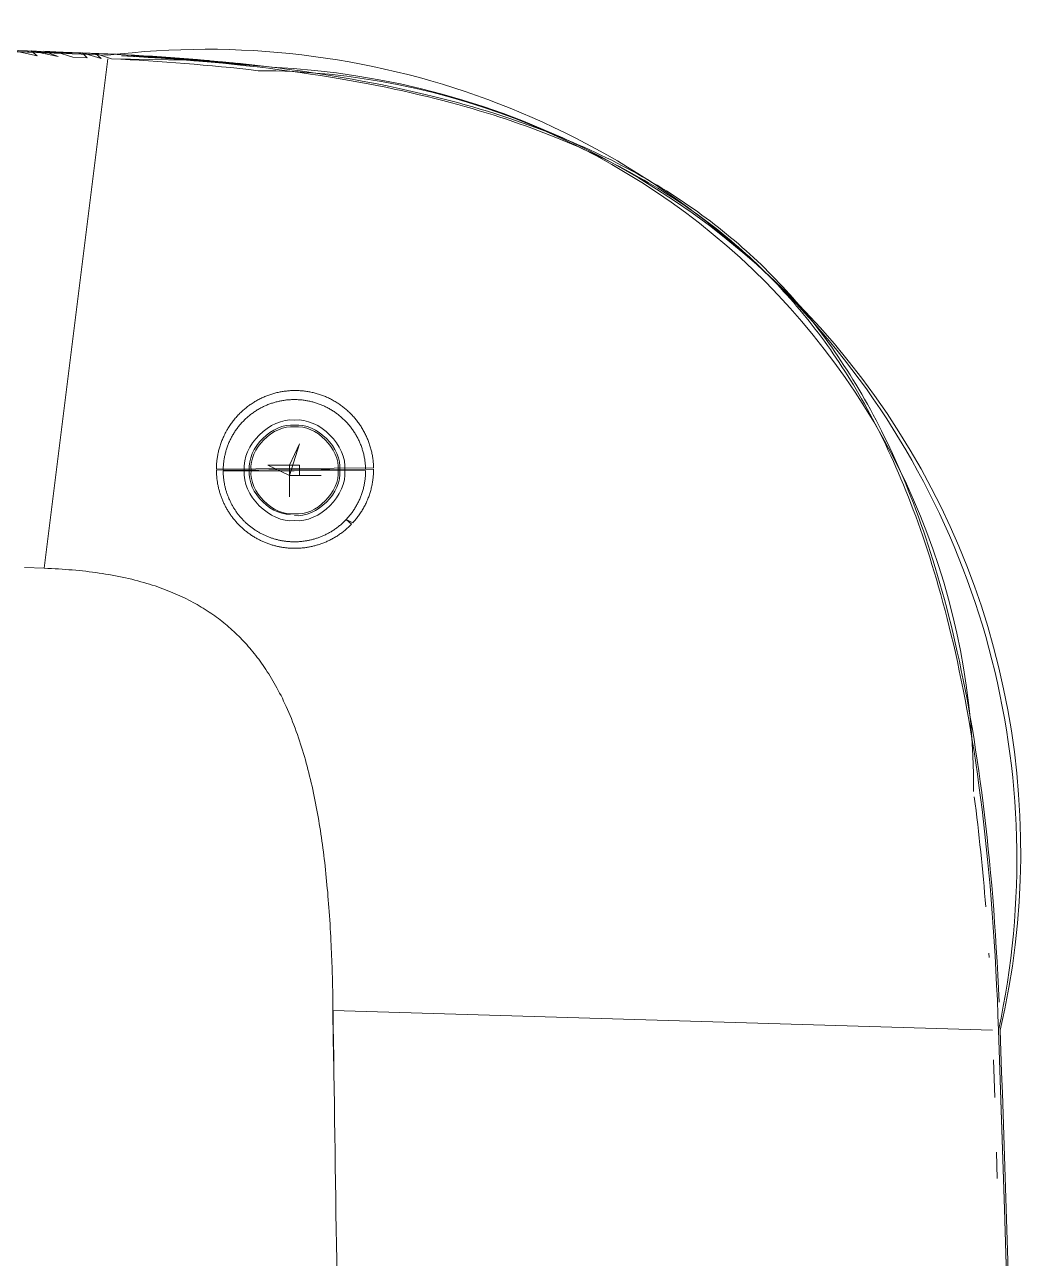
# Model space of a CAD drawing. Header units: millimetres. Extents: x 521 to 148073, y -17811 to 32040.
# Drawn here: x 66131.6 to 66204.6, y 20479.2 to 20568.6 of the extents above; entities that cross this region are included whole.
import ezdxf

# ---------------------------------------------------------------- set-up
doc = ezdxf.new("R2010")
doc.units = ezdxf.units.MM
doc.layers.add('Datové rozvody', color=6, linetype='Continuous')
doc.layers.add('PDF_Geometrie', color=7, linetype='Continuous', true_color=0xbdbdbd)

# ---------------------------------------------------------------- blocks, each defined once
blk = doc.blocks.new('projektor')
at = {"layer": 'PDF_Geometrie', "lineweight": 13}
for points in [[(86056.07, 15267.404), (86062.353, 15267.612), (86068.652, 15267.815), (86074.951, 15268.009)], [(86074.959, 15268.008), (86068.663, 15267.814), (86062.367, 15267.611), (86056.07, 15267.402)], [(85987.113, 15198.242), (85987.31, 15205.296), (85987.341, 15205.93), (85987.375, 15206.565), (85987.411, 15207.2), (85987.45, 15207.834), (85987.491, 15208.466), (85987.534, 15209.099), (85987.58, 15209.732), (85987.63, 15210.364), (85987.68, 15210.995), (85987.735, 15211.626), (85987.427, 15205.637), (85987.476, 15206.588), (85987.53, 15207.523), (85987.589, 15208.442), (85987.652, 15209.343), (85987.72, 15210.228), (85987.791, 15211.098), (85987.866, 15211.951), (85987.945, 15212.79), (85988.028, 15213.613), (85988.114, 15214.419), (85988.203, 15215.212), (85988.296, 15215.99), (85988.393, 15216.753), (85988.493, 15217.503), (85988.594, 15218.237), (85988.7, 15218.958), (85988.809, 15219.666), (85988.92, 15220.36), (85989.032, 15221.041), (85989.149, 15221.708), (85989.267, 15222.363), (85989.389, 15223.005), (85989.511, 15223.635), (85989.636, 15224.252), (85989.763, 15224.857), (85989.893, 15225.452), (85990.024, 15226.035), (85990.157, 15226.607), (85990.292, 15227.17), (85990.429, 15227.721), (85990.568, 15228.263), (85990.707, 15228.796), (85990.85, 15229.32), (85990.993, 15229.835), (85991.139, 15230.34), (85991.286, 15230.839), (85991.434, 15231.328), (85991.585, 15231.809), (85991.736, 15232.282), (85991.889, 15232.748), (85992.043, 15233.207), (85992.199, 15233.659), (85992.357, 15234.102), (85992.516, 15234.54), (85992.676, 15234.971), (85992.838, 15235.395), (85993.001, 15235.813), (85993.165, 15236.226), (85993.331, 15236.632), (85993.499, 15237.033), (85993.667, 15237.429), (85993.837, 15237.818), (85994.008, 15238.202), (85994.182, 15238.581), (85994.356, 15238.955), (85994.531, 15239.324), (85994.708, 15239.688), (85994.886, 15240.047), (85995.065, 15240.402), (85995.246, 15240.752), (85995.428, 15241.098), (85995.611, 15241.44), (85995.796, 15241.776), (85995.983, 15242.11), (85996.17, 15242.44), (85996.359, 15242.764), (85996.549, 15243.086), (85996.742, 15243.404), (85996.935, 15243.718), (85997.13, 15244.029), (85997.326, 15244.337), (85997.524, 15244.641), (85997.723, 15244.942), (85997.924, 15245.239), (85998.127, 15245.534), (85998.331, 15245.825), (85998.536, 15246.113), (85998.744, 15246.399), (85998.952, 15246.68), (85999.162, 15246.96), (85999.374, 15247.237), (85999.588, 15247.511), (85999.803, 15247.782), (86000.02, 15248.051), (86000.238, 15248.317), (86000.459, 15248.581), (86000.681, 15248.842), (86000.906, 15249.1), (86001.132, 15249.357), (86001.36, 15249.611), (86001.59, 15249.863), (86001.823, 15250.114), (86002.057, 15250.362), (86002.293, 15250.607), (86002.532, 15250.851), (86002.772, 15251.092), (86003.016, 15251.332), (86003.26, 15251.57), (86003.508, 15251.806), (86003.757, 15252.04), (86004.009, 15252.272), (86004.264, 15252.503), (86004.521, 15252.732), (86004.78, 15252.959), (86005.043, 15253.185), (86005.307, 15253.409), (86005.575, 15253.63), (86005.845, 15253.851), (86006.118, 15254.07), (86006.394, 15254.286), (86006.673, 15254.503), (86006.955, 15254.717), (86007.24, 15254.93), (86007.528, 15255.141), (86007.819, 15255.352), (86008.114, 15255.56), (86008.412, 15255.767), (86008.713, 15255.973), (86009.018, 15256.178), (86009.327, 15256.38), (86009.638, 15256.582), (86009.954, 15256.783), (86010.274, 15256.982), (86010.598, 15257.18), (86010.926, 15257.377), (86011.258, 15257.572), (86011.594, 15257.766), (86011.934, 15257.959), (86012.279, 15258.151), (86012.629, 15258.341), (86012.983, 15258.53), (86013.342, 15258.719), (86013.705, 15258.906), (86014.074, 15259.092), (86014.448, 15259.276), (86014.827, 15259.46), (86015.213, 15259.642), (86015.602, 15259.823), (86015.999, 15260.003), (86016.401, 15260.181), (86016.809, 15260.359), (86017.223, 15260.535), (86017.644, 15260.711), (86018.07, 15260.885), (86018.504, 15261.057), (86018.945, 15261.229), (86019.393, 15261.4), (86019.847, 15261.57), (86020.311, 15261.738), (86020.781, 15261.905), (86021.26, 15262.07), (86021.746, 15262.234), (86022.24, 15262.397), (86022.742, 15262.558), (86023.251, 15262.717), (86023.77, 15262.875), (86024.296, 15263.032), (86024.832, 15263.186), (86025.375, 15263.339), (86025.928, 15263.491), (86026.491, 15263.64), (86027.063, 15263.788), (86027.646, 15263.934), (86028.241, 15264.079), (86028.846, 15264.221), (86029.464, 15264.362), (86030.094, 15264.503), (86030.738, 15264.64), (86031.395, 15264.776), (86032.067, 15264.911), (86032.754, 15265.043), (86033.456, 15265.174), (86034.175, 15265.303), (86034.911, 15265.429), (86035.664, 15265.555), (86036.432, 15265.677), (86037.217, 15265.796), (86038.017, 15265.912), (86038.833, 15266.026), (86039.664, 15266.135), (86040.51, 15266.242), (86041.372, 15266.345), (86042.248, 15266.445), (86043.141, 15266.541), (86044.048, 15266.633), (86044.97, 15266.721), (86045.907, 15266.805), (86046.859, 15266.885), (86047.826, 15266.96), (86048.808, 15267.032), (86049.804, 15267.099), (86050.815, 15267.161), (86051.841, 15267.219), (86052.88, 15267.272), (86053.934, 15267.32), (86055.004, 15267.364), (86056.07, 15267.404)], [(85988.116, 15215.369), (85987.944, 15213.807), (85988.272, 15216.651), (85988.377, 15217.45), (85988.485, 15218.232), (85988.595, 15218.998), (85988.709, 15219.746), (85988.826, 15220.478), (85988.946, 15221.195), (85989.068, 15221.897), (85989.192, 15222.585), (85989.319, 15223.257), (85989.449, 15223.916), (85989.581, 15224.563), (85989.716, 15225.196), (85989.852, 15225.817), (85989.991, 15226.426), (85990.131, 15227.023), (85990.274, 15227.608), (85990.419, 15228.184), (85990.565, 15228.747), (85990.714, 15229.301), (85990.864, 15229.845), (85991.017, 15230.379), (85991.171, 15230.904), (85991.326, 15231.42), (85991.484, 15231.926), (85991.643, 15232.424), (85991.804, 15232.914), (85991.967, 15233.395), (85992.13, 15233.869), (85992.297, 15234.335), (85992.464, 15234.794), (85992.633, 15235.244), (85992.803, 15235.689), (85992.975, 15236.126), (85993.149, 15236.558), (85993.324, 15236.982), (85993.501, 15237.4), (85993.679, 15237.813), (85993.859, 15238.219), (85994.039, 15238.62), (85994.222, 15239.014), (85994.406, 15239.403), (85994.592, 15239.788), (85994.779, 15240.166), (85994.969, 15240.539), (85995.158, 15240.908), (85995.349, 15241.271), (85995.543, 15241.63), (85995.738, 15241.984), (85995.934, 15242.334), (85996.131, 15242.679), (85996.331, 15243.02), (85996.532, 15243.357), (85996.734, 15243.69), (85996.938, 15244.019), (85997.144, 15244.344), (85997.351, 15244.665), (85997.561, 15244.984), (85997.772, 15245.297), (85997.984, 15245.608), (85998.198, 15245.915), (85998.414, 15246.219), (85998.632, 15246.52), (85998.851, 15246.817), (85999.073, 15247.111), (85999.295, 15247.402), (85999.52, 15247.69), (85999.747, 15247.975), (85999.976, 15248.257), (86000.207, 15248.537), (86000.439, 15248.814), (86000.674, 15249.087), (86000.911, 15249.359), (86001.149, 15249.627), (86001.39, 15249.894), (86001.634, 15250.158), (86001.879, 15250.42), (86002.127, 15250.679), (86002.377, 15250.937), (86002.63, 15251.191), (86002.885, 15251.443), (86003.142, 15251.694), (86003.403, 15251.943), (86003.665, 15252.189), (86003.93, 15252.433), (86004.198, 15252.675), (86004.468, 15252.915), (86004.741, 15253.154), (86005.018, 15253.39), (86005.296, 15253.625), (86005.579, 15253.858), (86005.864, 15254.089), (86006.152, 15254.318), (86006.444, 15254.546), (86006.739, 15254.772), (86007.036, 15254.996), (86007.338, 15255.219), (86007.643, 15255.44), (86007.952, 15255.66), (86008.264, 15255.877), (86008.58, 15256.094), (86008.9, 15256.309), (86009.224, 15256.522), (86009.551, 15256.734), (86009.883, 15256.945), (86010.219, 15257.153), (86010.56, 15257.361), (86010.905, 15257.567), (86011.255, 15257.772), (86011.609, 15257.975), (86011.968, 15258.177), (86012.333, 15258.378), (86012.701, 15258.577), (86013.076, 15258.776), (86013.455, 15258.972), (86013.84, 15259.167), (86014.231, 15259.362), (86014.627, 15259.554), (86015.03, 15259.745), (86015.439, 15259.935), (86015.853, 15260.124), (86016.274, 15260.312), (86016.702, 15260.498), (86017.136, 15260.683), (86017.577, 15260.866), (86018.026, 15261.048), (86018.481, 15261.228), (86018.944, 15261.407), (86019.414, 15261.585), (86019.893, 15261.761), (86020.377, 15261.936), (86020.872, 15262.109), (86021.375, 15262.281), (86021.886, 15262.451), (86022.406, 15262.62), (86022.936, 15262.787), (86023.474, 15262.952), (86024.024, 15263.116), (86024.582, 15263.278), (86025.151, 15263.439), (86025.731, 15263.597), (86026.319, 15263.754), (86026.918, 15263.908), (86027.527, 15264.06), (86028.144, 15264.21), (86028.772, 15264.357), (86029.41, 15264.502), (86030.058, 15264.644), (86030.714, 15264.783), (86031.38, 15264.92), (86032.055, 15265.054), (86032.74, 15265.184), (86033.434, 15265.312), (86034.138, 15265.438), (86034.85, 15265.559), (86035.573, 15265.678), (86036.304, 15265.793), (86037.044, 15265.906), (86037.794, 15266.014), (86038.553, 15266.119), (86039.321, 15266.222), (86040.098, 15266.321), (86040.886, 15266.416), (86041.683, 15266.509), (86042.492, 15266.598), (86043.31, 15266.684), (86044.139, 15266.766), (86044.981, 15266.845), (86045.835, 15266.921), (86046.699, 15266.993), (86047.577, 15267.062), (86048.467, 15267.127), (86049.371, 15267.189), (86050.288, 15267.248), (86051.218, 15267.303), (86052.163, 15267.354), (86053.121, 15267.402), (86054.095, 15267.447)], [(86054.675, 15220.54), (86056.07, 15266.979)], [(86060.806, 15267.133), (86058.143, 15267.047)], [(86066.51, 15267.313), (86064.666, 15267.256)], [(86050.941, 15266.746), (86050.646, 15266.728)], [(86023.522, 15200.208), (86023.531, 15200.464), (86023.542, 15200.716), (86023.554, 15200.966), (86023.568, 15201.214), (86023.583, 15201.459), (86023.6, 15201.704), (86023.618, 15201.945), (86023.638, 15202.185), (86023.659, 15202.423), (86023.682, 15202.66), (86023.706, 15202.896), (86023.732, 15203.132), (86023.76, 15203.366), (86023.789, 15203.6), (86023.821, 15203.833), (86023.853, 15204.066), (86023.889, 15204.297), (86023.925, 15204.529), (86023.965, 15204.76), (86024.005, 15204.993), (86024.049, 15205.226), (86024.095, 15205.459), (86024.143, 15205.692), (86024.193, 15205.922), (86024.245, 15206.149), (86024.298, 15206.373), (86024.352, 15206.593), (86024.409, 15206.806), (86024.465, 15207.016), (86024.523, 15207.221), (86024.582, 15207.424), (86024.643, 15207.622), (86024.704, 15207.817), (86024.767, 15208.009), (86024.832, 15208.197), (86024.896, 15208.382), (86024.962, 15208.563), (86025.03, 15208.742), (86025.099, 15208.918), (86025.168, 15209.091), (86025.238, 15209.262), (86025.31, 15209.429), (86025.382, 15209.594), (86025.456, 15209.757), (86025.531, 15209.917), (86025.606, 15210.076), (86025.683, 15210.231), (86025.761, 15210.385), (86025.84, 15210.536), (86025.92, 15210.685), (86026.001, 15210.832), (86026.083, 15210.979), (86026.167, 15211.122), (86026.252, 15211.264), (86026.337, 15211.404), (86026.424, 15211.543), (86026.511, 15211.679), (86026.6, 15211.814), (86026.691, 15211.947), (86026.782, 15212.08), (86026.874, 15212.21), (86026.968, 15212.339), (86027.063, 15212.467), (86027.159, 15212.593), (86027.257, 15212.718), (86027.356, 15212.843), (86027.457, 15212.965), (86027.558, 15213.087), (86027.661, 15213.207), (86027.766, 15213.326), (86027.872, 15213.444), (86027.979, 15213.561), (86028.088, 15213.677), (86028.199, 15213.792), (86028.311, 15213.906), (86028.424, 15214.018), (86028.54, 15214.13), (86028.657, 15214.242), (86028.776, 15214.352), (86028.897, 15214.462), (86029.019, 15214.57), (86029.144, 15214.679), (86029.27, 15214.786), (86029.398, 15214.891), (86029.529, 15214.997), (86029.662, 15215.102), (86029.797, 15215.206), (86029.934, 15215.309), (86030.073, 15215.412), (86030.215, 15215.514), (86030.359, 15215.616), (86030.506, 15215.716), (86030.655, 15215.816), (86030.807, 15215.916), (86030.961, 15216.014), (86031.12, 15216.113), (86031.28, 15216.211), (86031.443, 15216.308), (86031.61, 15216.405), (86031.78, 15216.501), (86031.953, 15216.596), (86032.129, 15216.691), (86032.309, 15216.785), (86032.493, 15216.88), (86032.681, 15216.973), (86032.873, 15217.065), (86033.068, 15217.158), (86033.268, 15217.249), (86033.472, 15217.341), (86033.681, 15217.431), (86033.894, 15217.522), (86034.112, 15217.611), (86034.334, 15217.7), (86034.558, 15217.787), (86034.783, 15217.872), (86035.01, 15217.955), (86035.235, 15218.035), (86035.458, 15218.112), (86035.679, 15218.187), (86035.902, 15218.259), (86036.123, 15218.33), (86036.344, 15218.398), (86036.566, 15218.465), (86036.789, 15218.531), (86037.013, 15218.595), (86037.239, 15218.657), (86037.467, 15218.719), (86037.696, 15218.779), (86037.928, 15218.838), (86038.161, 15218.896), (86038.396, 15218.953), (86038.634, 15219.009), (86038.871, 15219.063), (86039.111, 15219.116), (86039.352, 15219.168), (86039.593, 15219.219), (86039.834, 15219.268), (86040.076, 15219.315), (86040.318, 15219.362), (86040.559, 15219.407), (86040.799, 15219.451), (86041.039, 15219.493), (86041.279, 15219.534), (86041.52, 15219.574), (86041.762, 15219.612), (86042.004, 15219.651), (86042.247, 15219.688), (86042.493, 15219.724), (86042.739, 15219.759), (86042.987, 15219.793), (86043.238, 15219.827), (86043.491, 15219.861), (86043.745, 15219.892), (86044.001, 15219.924), (86044.258, 15219.954), (86044.517, 15219.984), (86044.776, 15220.012), (86045.036, 15220.04), (86045.296, 15220.066), (86045.557, 15220.093), (86045.818, 15220.117), (86046.082, 15220.141), (86046.345, 15220.165), (86046.61, 15220.187), (86046.878, 15220.209), (86047.151, 15220.231), (86047.427, 15220.252), (86047.709, 15220.273), (86047.999, 15220.293), (86048.295, 15220.312), (86048.591, 15220.332), (86048.89, 15220.349), (86049.188, 15220.366), (86049.481, 15220.382), (86049.766, 15220.397), (86050.045, 15220.41), (86050.316, 15220.423), (86050.58, 15220.434), (86050.836, 15220.444), (86051.087, 15220.455), (86051.334, 15220.464), (86051.576, 15220.472), (86051.818, 15220.48), (86052.058, 15220.487), (86052.296, 15220.494), (86052.534, 15220.501), (86052.772, 15220.507), (86053.009, 15220.513), (86053.247, 15220.518), (86053.484, 15220.523), (86053.722, 15220.527), (86053.96, 15220.531), (86054.198, 15220.534), (86054.437, 15220.537), (86054.675, 15220.54)], [(86058.753, 15220.588), (86056.724, 15220.563), (86054.675, 15220.54)], [(85987.98, 15214.15), (85988.074, 15215.001), (85988.119, 15215.397), (85988.171, 15215.834), (85988.169, 15215.816), (85987.766, 15210.797), (85987.763, 15210.779), (85987.76, 15210.754), (85987.757, 15210.733), (85987.754, 15210.716), (85987.753, 15210.702), (85987.75, 15210.69), (85987.749, 15210.682), (85987.748, 15210.675), (85987.747, 15210.668), (85987.746, 15210.663), (85987.745, 15210.659), (85987.744, 15210.655), (85987.743, 15210.653)], [(85986.995, 15197.783), (85987.409, 15199.711), (85987.054, 15199.28), (85987.47, 15201.193), (85987.091, 15200.186), (85987.126, 15201.026), (85987.514, 15202.216), (85987.557, 15203.237), (85987.204, 15202.867), (85987.6, 15204.211), (85987.245, 15203.821), (85987.632, 15204.955), (85987.735, 15211.626), (85987.835, 15212.706), (85987.84, 15212.762), (85987.979, 15214.143), (85988.048, 15214.77), (85987.742, 15210.648), (85987.742, 15210.647), (85987.742, 15210.646)], [(85987.752, 15211.815), (85987.283, 15204.684), (85987.914, 15213.515)], [(85987.282, 15204.684), (85987.283, 15204.684)], [(86023.522, 15200.208), (85987.619, 15204.684)], [(86023.476, 15198.818), (86023.522, 15200.208)]]:
    blk.add_lwpolyline(points, dxfattribs=at)
for points in [[(86014.663, 15212.667), (86014.735, 15212.64), (86014.809, 15212.616), (86014.882, 15212.591), (86014.956, 15212.569), (86015.029, 15212.548), (86015.103, 15212.527), (86015.175, 15212.508), (86015.249, 15212.489), (86015.322, 15212.471), (86015.395, 15212.455), (86015.469, 15212.441), (86015.541, 15212.426), (86015.614, 15212.413), (86015.687, 15212.401), (86015.76, 15212.39), (86015.832, 15212.38), (86015.904, 15212.371), (86015.977, 15212.362), (86016.049, 15212.355), (86016.12, 15212.348), (86016.192, 15212.343), (86016.263, 15212.339), (86016.334, 15212.335), (86016.405, 15212.333), (86016.475, 15212.331), (86016.545, 15212.33), (86016.453, 15223.398), (86016.374, 15223.396), (86016.294, 15223.392), (86016.214, 15223.388), (86016.135, 15223.382), (86016.056, 15223.376), (86015.976, 15223.369), (86015.897, 15223.36), (86015.819, 15223.35), (86015.74, 15223.34), (86015.662, 15223.327), (86015.583, 15223.314), (86015.505, 15223.3), (86015.428, 15223.284), (86015.35, 15223.267), (86015.272, 15223.25), (86015.195, 15223.231), (86015.118, 15223.211), (86015.042, 15223.19), (86014.966, 15223.169), (86014.89, 15223.145), (86014.815, 15223.122), (86014.739, 15223.096), (86014.665, 15223.07), (86014.591, 15223.043), (86014.517, 15223.015), (86014.443, 15222.986), (86014.371, 15222.955), (86014.298, 15222.924), (86014.226, 15222.891), (86014.155, 15222.857), (86014.084, 15222.824), (86014.014, 15222.788), (86013.943, 15222.752), (86013.875, 15222.715), (86013.806, 15222.676), (86013.738, 15222.638), (86013.67, 15222.597), (86013.603, 15222.556), (86013.537, 15222.515), (86013.471, 15222.471), (86013.407, 15222.428), (86013.342, 15222.383), (86013.279, 15222.338), (86013.216, 15222.291), (86013.153, 15222.244), (86013.092, 15222.196), (86013.031, 15222.147), (86012.971, 15222.098), (86012.912, 15222.047), (86012.853, 15221.996), (86012.795, 15221.944), (86012.738, 15221.891), (86012.682, 15221.837), (86012.627, 15221.783), (86012.572, 15221.728), (86012.518, 15221.672), (86012.465, 15221.615), (86012.412, 15221.558), (86012.362, 15221.5), (86012.311, 15221.442), (86012.261, 15221.382), (86012.213, 15221.323), (86012.165, 15221.262), (86012.117, 15221.201), (86012.072, 15221.139), (86012.026, 15221.077), (86011.982, 15221.014), (86011.938, 15220.951), (86011.896, 15220.887), (86011.855, 15220.823), (86011.814, 15220.758), (86011.774, 15220.692), (86011.735, 15220.626), (86011.698, 15220.559), (86011.661, 15220.492), (86011.624, 15220.424), (86011.59, 15220.356), (86011.555, 15220.288), (86011.522, 15220.219), (86011.49, 15220.149), (86011.459, 15220.079), (86011.429, 15220.009), (86011.4, 15219.939), (86011.372, 15219.868), (86011.345, 15219.796), (86011.318, 15219.725), (86011.293, 15219.653), (86011.269, 15219.581), (86011.246, 15219.508), (86011.224, 15219.435), (86011.203, 15219.361), (86011.183, 15219.288), (86011.163, 15219.215), (86011.145, 15219.14), (86011.128, 15219.066), (86011.112, 15218.991), (86011.098, 15218.917), (86011.083, 15218.841), (86011.071, 15218.766), (86011.058, 15218.691), (86011.048, 15218.615), (86011.038, 15218.539), (86011.029, 15218.464), (86011.021, 15218.388), (86011.015, 15218.311), (86011.01, 15218.236), (86011.004, 15218.16), (86011.001, 15218.084), (86010.999, 15218.008), (86010.998, 15217.933), (86010.998, 15217.858), (86010.998, 15217.782), (86011, 15217.707), (86011.003, 15217.632), (86011.006, 15217.558), (86011.011, 15217.482), (86011.017, 15217.408), (86011.024, 15217.334), (86011.032, 15217.259), (86011.041, 15217.185), (86011.05, 15217.111), (86011.061, 15217.038), (86011.073, 15216.963), (86011.086, 15216.89), (86011.1, 15216.817), (86011.115, 15216.744), (86011.131, 15216.67), (86011.147, 15216.597), (86011.166, 15216.524), (86011.185, 15216.452), (86011.204, 15216.38), (86011.225, 15216.307), (86011.247, 15216.235), (86011.271, 15216.163), (86011.294, 15216.092), (86011.319, 15216.02), (86011.345, 15215.948), (86011.372, 15215.878), (86011.4, 15215.807), (86011.429, 15215.737), (86011.459, 15215.666), (86011.49, 15215.596), (86011.523, 15215.527), (86011.556, 15215.457), (86011.59, 15215.388), (86011.626, 15215.32), (86011.663, 15215.25), (86011.7, 15215.182), (86011.738, 15215.114), (86011.779, 15215.047), (86011.819, 15214.979), (86011.862, 15214.912), (86011.904, 15214.846), (86011.947, 15214.78), (86011.993, 15214.714), (86012.039, 15214.65), (86012.086, 15214.586), (86012.133, 15214.523), (86012.182, 15214.46), (86012.231, 15214.398), (86012.281, 15214.337), (86012.333, 15214.276), (86012.385, 15214.216), (86012.438, 15214.157), (86012.492, 15214.098), (86012.547, 15214.041), (86012.603, 15213.984), (86012.659, 15213.927), (86012.716, 15213.872), (86012.775, 15213.817), (86012.833, 15213.764), (86012.894, 15213.711), (86012.954, 15213.658), (86013.015, 15213.608), (86013.077, 15213.558), (86013.139, 15213.508), (86013.203, 15213.459), (86013.266, 15213.411), (86013.331, 15213.365), (86013.397, 15213.32), (86013.463, 15213.274), (86013.529, 15213.23), (86013.596, 15213.187), (86013.664, 15213.146), (86013.733, 15213.105), (86013.801, 15213.064), (86013.872, 15213.026), (86013.942, 15212.987), (86014.012, 15212.95), (86014.083, 15212.915), (86014.155, 15212.879), (86014.227, 15212.846), (86014.299, 15212.813), (86014.371, 15212.782), (86014.443, 15212.751), (86014.516, 15212.721), (86014.589, 15212.693)], [(86014.923, 15213.112), (86014.99, 15213.089), (86015.056, 15213.066), (86015.122, 15213.044), (86015.188, 15213.024), (86015.254, 15213.004), (86015.32, 15212.986), (86015.386, 15212.968), (86015.452, 15212.951), (86015.517, 15212.936), (86015.583, 15212.921), (86015.649, 15212.908), (86015.715, 15212.894), (86015.781, 15212.882), (86015.847, 15212.871), (86015.912, 15212.861), (86015.977, 15212.852), (86016.042, 15212.844), (86016.108, 15212.836), (86016.172, 15212.83), (86016.237, 15212.824), (86016.301, 15212.819), (86016.366, 15212.815), (86016.43, 15212.812), (86016.494, 15212.81), (86016.557, 15212.809), (86016.62, 15212.808), (86016.549, 15222.836), (86016.477, 15222.834), (86016.405, 15222.831), (86016.334, 15222.827), (86016.262, 15222.823), (86016.191, 15222.817), (86016.119, 15222.81), (86016.048, 15222.801), (86015.977, 15222.792), (86015.907, 15222.782), (86015.836, 15222.771), (86015.765, 15222.759), (86015.695, 15222.746), (86015.625, 15222.732), (86015.555, 15222.717), (86015.485, 15222.701), (86015.416, 15222.683), (86015.347, 15222.665), (86015.278, 15222.647), (86015.209, 15222.626), (86015.141, 15222.605), (86015.073, 15222.584), (86015.005, 15222.56), (86014.939, 15222.537), (86014.872, 15222.513), (86014.805, 15222.486), (86014.739, 15222.46), (86014.674, 15222.432), (86014.608, 15222.404), (86014.544, 15222.374), (86014.479, 15222.344), (86014.415, 15222.313), (86014.352, 15222.281), (86014.289, 15222.248), (86014.227, 15222.213), (86014.165, 15222.179), (86014.103, 15222.143), (86014.043, 15222.108), (86013.983, 15222.07), (86013.922, 15222.032), (86013.864, 15221.993), (86013.806, 15221.953), (86013.748, 15221.913), (86013.69, 15221.872), (86013.634, 15221.83), (86013.577, 15221.787), (86013.522, 15221.744), (86013.468, 15221.699), (86013.413, 15221.654), (86013.36, 15221.608), (86013.307, 15221.561), (86013.255, 15221.515), (86013.204, 15221.467), (86013.153, 15221.418), (86013.103, 15221.369), (86013.054, 15221.319), (86013.005, 15221.268), (86012.958, 15221.218), (86012.911, 15221.166), (86012.865, 15221.113), (86012.819, 15221.06), (86012.775, 15221.006), (86012.73, 15220.952), (86012.688, 15220.897), (86012.645, 15220.842), (86012.604, 15220.786), (86012.563, 15220.729), (86012.523, 15220.672), (86012.484, 15220.615), (86012.446, 15220.557), (86012.408, 15220.498), (86012.372, 15220.439), (86012.336, 15220.38), (86012.3, 15220.32), (86012.267, 15220.26), (86012.234, 15220.199), (86012.201, 15220.138), (86012.169, 15220.076), (86012.139, 15220.014), (86012.109, 15219.952), (86012.08, 15219.889), (86012.052, 15219.826), (86012.025, 15219.763), (86011.999, 15219.699), (86011.973, 15219.635), (86011.949, 15219.57), (86011.925, 15219.505), (86011.903, 15219.439), (86011.881, 15219.374), (86011.86, 15219.308), (86011.84, 15219.242), (86011.821, 15219.176), (86011.802, 15219.109), (86011.785, 15219.043), (86011.769, 15218.976), (86011.754, 15218.908), (86011.738, 15218.84), (86011.725, 15218.773), (86011.713, 15218.705), (86011.701, 15218.637), (86011.69, 15218.569), (86011.68, 15218.499), (86011.672, 15218.431), (86011.663, 15218.362), (86011.657, 15218.294), (86011.651, 15218.225), (86011.646, 15218.157), (86011.642, 15218.088), (86011.638, 15218.019), (86011.636, 15217.95), (86011.635, 15217.882), (86011.634, 15217.814), (86011.635, 15217.746), (86011.636, 15217.678), (86011.638, 15217.61), (86011.642, 15217.542), (86011.646, 15217.474), (86011.651, 15217.407), (86011.658, 15217.34), (86011.664, 15217.273), (86011.672, 15217.206), (86011.681, 15217.138), (86011.69, 15217.071), (86011.701, 15217.004), (86011.713, 15216.938), (86011.724, 15216.872), (86011.738, 15216.805), (86011.752, 15216.739), (86011.767, 15216.673), (86011.783, 15216.606), (86011.799, 15216.541), (86011.818, 15216.475), (86011.837, 15216.41), (86011.856, 15216.345), (86011.877, 15216.28), (86011.898, 15216.215), (86011.92, 15216.15), (86011.943, 15216.086), (86011.968, 15216.021), (86011.993, 15215.957), (86012.019, 15215.893), (86012.046, 15215.83), (86012.074, 15215.766), (86012.103, 15215.703), (86012.133, 15215.641), (86012.164, 15215.578), (86012.195, 15215.516), (86012.228, 15215.453), (86012.261, 15215.392), (86012.296, 15215.33), (86012.332, 15215.269), (86012.368, 15215.208), (86012.406, 15215.147), (86012.444, 15215.087), (86012.484, 15215.027), (86012.524, 15214.968), (86012.565, 15214.91), (86012.607, 15214.852), (86012.65, 15214.794), (86012.694, 15214.738), (86012.738, 15214.681), (86012.783, 15214.626), (86012.829, 15214.57), (86012.876, 15214.516), (86012.924, 15214.462), (86012.972, 15214.409), (86013.021, 15214.357), (86013.072, 15214.305), (86013.121, 15214.254), (86013.173, 15214.205), (86013.225, 15214.155), (86013.279, 15214.106), (86013.332, 15214.058), (86013.387, 15214.011), (86013.441, 15213.965), (86013.497, 15213.919), (86013.553, 15213.874), (86013.61, 15213.83), (86013.668, 15213.788), (86013.726, 15213.745), (86013.785, 15213.703), (86013.844, 15213.663), (86013.904, 15213.623), (86013.964, 15213.584), (86014.025, 15213.546), (86014.087, 15213.509), (86014.149, 15213.473), (86014.212, 15213.438), (86014.274, 15213.403), (86014.338, 15213.369), (86014.403, 15213.337), (86014.467, 15213.305), (86014.531, 15213.275), (86014.596, 15213.245), (86014.662, 15213.216), (86014.727, 15213.188), (86014.792, 15213.162), (86014.857, 15213.137)], [(86020.078, 15221.476), (86020.025, 15221.525), (86019.972, 15221.573), (86019.919, 15221.619), (86019.864, 15221.666), (86019.809, 15221.712), (86019.753, 15221.757), (86019.696, 15221.8), (86019.639, 15221.844), (86019.581, 15221.886), (86019.523, 15221.928), (86019.463, 15221.968), (86019.404, 15222.009), (86019.344, 15222.048), (86019.284, 15222.086), (86019.222, 15222.123), (86019.16, 15222.16), (86019.098, 15222.195), (86019.036, 15222.23), (86018.972, 15222.264), (86018.909, 15222.297), (86018.844, 15222.328), (86018.779, 15222.36), (86018.714, 15222.389), (86018.649, 15222.419), (86018.583, 15222.447), (86018.515, 15222.475), (86018.449, 15222.501), (86018.382, 15222.527), (86018.314, 15222.551), (86018.246, 15222.575), (86018.178, 15222.597), (86018.109, 15222.618), (86018.041, 15222.639), (86017.971, 15222.658), (86017.902, 15222.677), (86017.832, 15222.695), (86017.762, 15222.711), (86017.692, 15222.726), (86017.621, 15222.741), (86017.551, 15222.755), (86017.479, 15222.767), (86017.409, 15222.779), (86017.337, 15222.789), (86017.266, 15222.798), (86017.194, 15222.807), (86017.123, 15222.815), (86017.052, 15222.821), (86016.979, 15222.826), (86016.908, 15222.83), (86016.836, 15222.833), (86016.764, 15222.836), (86016.692, 15222.837), (86016.62, 15222.837), (86016.683, 15212.808), (86016.746, 15212.809), (86016.809, 15212.811), (86016.871, 15212.813), (86016.934, 15212.816), (86016.996, 15212.82), (86017.057, 15212.825), (86017.118, 15212.83), (86017.179, 15212.836), (86017.24, 15212.844), (86017.301, 15212.852), (86017.362, 15212.86), (86017.421, 15212.869), (86017.481, 15212.878), (86017.54, 15212.889), (86017.6, 15212.901), (86017.659, 15212.912), (86017.718, 15212.925), (86017.776, 15212.938), (86017.835, 15212.952), (86017.893, 15212.967), (86017.951, 15212.982), (86018.009, 15212.998), (86018.066, 15213.014), (86018.123, 15213.032), (86018.18, 15213.05), (86018.236, 15213.068), (86018.293, 15213.088), (86018.349, 15213.108), (86018.405, 15213.128), (86018.46, 15213.15), (86018.515, 15213.171), (86018.57, 15213.194), (86018.624, 15213.217), (86018.679, 15213.241), (86018.733, 15213.266), (86018.786, 15213.29), (86018.84, 15213.316), (86018.893, 15213.342), (86018.946, 15213.369), (86018.999, 15213.397), (86019.05, 15213.425), (86019.102, 15213.454), (86019.154, 15213.483), (86019.205, 15213.514), (86019.256, 15213.544), (86019.307, 15213.576), (86019.358, 15213.608), (86019.408, 15213.64), (86019.457, 15213.674), (86019.506, 15213.707), (86019.555, 15213.742), (86019.603, 15213.777), (86019.651, 15213.813), (86019.698, 15213.849), (86019.745, 15213.885), (86019.793, 15213.923), (86019.838, 15213.961), (86019.884, 15213.999), (86019.929, 15214.038), (86019.974, 15214.077), (86020.018, 15214.117), (86020.063, 15214.157), (86020.105, 15214.199), (86020.149, 15214.239), (86020.19, 15214.282), (86020.232, 15214.324), (86020.273, 15214.366), (86020.314, 15214.41), (86020.354, 15214.454), (86020.394, 15214.499), (86020.433, 15214.543), (86020.472, 15214.588), (86020.51, 15214.634), (86020.547, 15214.68), (86020.584, 15214.727), (86020.621, 15214.773), (86020.657, 15214.821), (86020.692, 15214.869), (86020.726, 15214.917), (86020.76, 15214.966), (86020.794, 15215.014), (86020.827, 15215.063), (86020.859, 15215.113), (86020.891, 15215.163), (86020.922, 15215.213), (86020.952, 15215.264), (86020.982, 15215.314), (86021.011, 15215.365), (86021.04, 15215.417), (86021.067, 15215.469), (86021.095, 15215.521), (86021.122, 15215.574), (86021.148, 15215.626), (86021.173, 15215.679), (86021.198, 15215.732), (86021.221, 15215.784), (86021.245, 15215.838), (86021.268, 15215.892), (86021.29, 15215.945), (86021.311, 15215.999), (86021.332, 15216.054), (86021.351, 15216.108), (86021.372, 15216.162), (86021.39, 15216.217), (86021.408, 15216.272), (86021.426, 15216.327), (86021.443, 15216.382), (86021.459, 15216.437), (86021.475, 15216.491), (86021.49, 15216.547), (86021.504, 15216.602), (86021.517, 15216.658), (86021.531, 15216.713), (86021.542, 15216.769), (86021.554, 15216.825), (86021.565, 15216.881), (86021.576, 15216.937), (86021.585, 15216.993), (86021.594, 15217.049), (86021.603, 15217.105), (86021.611, 15217.161), (86021.617, 15217.217), (86021.624, 15217.274), (86021.63, 15217.33), (86021.636, 15217.386), (86021.64, 15217.443), (86021.644, 15217.499), (86021.648, 15217.555), (86021.65, 15217.611), (86021.653, 15217.668), (86021.654, 15217.725), (86021.654, 15217.781), (86021.655, 15217.838), (86021.654, 15217.895), (86021.654, 15217.951), (86021.652, 15218.008), (86021.65, 15218.065), (86021.646, 15218.122), (86021.642, 15218.179), (86021.638, 15218.236), (86021.633, 15218.293), (86021.628, 15218.35), (86021.621, 15218.407), (86021.614, 15218.464), (86021.607, 15218.521), (86021.598, 15218.578), (86021.589, 15218.635), (86021.579, 15218.692), (86021.569, 15218.749), (86021.558, 15218.806), (86021.546, 15218.863), (86021.534, 15218.92), (86021.52, 15218.978), (86021.507, 15219.035), (86021.492, 15219.092), (86021.477, 15219.149), (86021.461, 15219.205), (86021.445, 15219.262), (86021.427, 15219.32), (86021.408, 15219.377), (86021.389, 15219.434), (86021.37, 15219.491), (86021.349, 15219.548), (86021.328, 15219.606), (86021.306, 15219.663), (86021.283, 15219.72), (86021.26, 15219.777), (86021.235, 15219.834), (86021.21, 15219.891), (86021.184, 15219.948), (86021.156, 15220.005), (86021.128, 15220.062), (86021.1, 15220.118), (86021.07, 15220.175), (86021.04, 15220.231), (86021.008, 15220.288), (86020.976, 15220.344), (86020.943, 15220.401), (86020.909, 15220.457), (86020.874, 15220.513), (86020.838, 15220.569), (86020.801, 15220.624), (86020.763, 15220.679), (86020.724, 15220.734), (86020.685, 15220.789), (86020.643, 15220.845), (86020.602, 15220.899), (86020.559, 15220.954), (86020.515, 15221.008), (86020.471, 15221.062), (86020.424, 15221.116), (86020.377, 15221.169), (86020.329, 15221.222), (86020.281, 15221.274), (86020.231, 15221.325), (86020.181, 15221.376), (86020.13, 15221.426), (86020.078, 15221.476), (86020.307, 15221.941), (86020.249, 15221.995), (86020.189, 15222.047), (86020.128, 15222.099), (86020.067, 15222.148), (86020.006, 15222.198), (86019.943, 15222.247), (86019.879, 15222.295), (86019.816, 15222.342), (86019.75, 15222.387), (86019.685, 15222.433), (86019.619, 15222.477), (86019.552, 15222.521), (86019.485, 15222.563), (86019.418, 15222.604), (86019.349, 15222.645), (86019.28, 15222.684), (86019.21, 15222.723), (86019.14, 15222.76), (86019.069, 15222.796), (86018.998, 15222.832), (86018.926, 15222.867), (86018.854, 15222.9), (86018.781, 15222.933), (86018.708, 15222.963), (86018.634, 15222.994), (86018.561, 15223.023), (86018.485, 15223.052), (86018.411, 15223.078), (86018.336, 15223.105), (86018.26, 15223.13), (86018.184, 15223.153), (86018.107, 15223.177), (86018.031, 15223.198), (86017.954, 15223.219), (86017.876, 15223.238), (86017.798, 15223.256), (86017.72, 15223.273), (86017.643, 15223.29), (86017.564, 15223.305), (86017.485, 15223.319), (86017.407, 15223.332), (86017.328, 15223.344), (86017.249, 15223.355), (86017.17, 15223.364), (86017.09, 15223.372), (86017.01, 15223.379), (86016.931, 15223.385), (86016.852, 15223.39), (86016.771, 15223.393), (86016.692, 15223.397), (86016.612, 15223.398), (86016.532, 15223.399), (86016.616, 15212.331), (86016.685, 15212.331), (86016.755, 15212.333), (86016.824, 15212.336), (86016.892, 15212.339), (86016.961, 15212.344), (86017.03, 15212.349), (86017.097, 15212.355), (86017.165, 15212.361), (86017.233, 15212.37), (86017.3, 15212.378), (86017.367, 15212.387), (86017.434, 15212.397), (86017.5, 15212.408), (86017.566, 15212.419), (86017.632, 15212.432), (86017.697, 15212.445), (86017.762, 15212.459), (86017.827, 15212.473), (86017.892, 15212.489), (86017.956, 15212.505), (86018.02, 15212.521), (86018.084, 15212.539), (86018.148, 15212.558), (86018.211, 15212.576), (86018.274, 15212.596), (86018.336, 15212.617), (86018.399, 15212.638), (86018.461, 15212.659), (86018.523, 15212.683), (86018.584, 15212.705), (86018.645, 15212.73), (86018.706, 15212.755), (86018.766, 15212.781), (86018.827, 15212.806), (86018.887, 15212.833), (86018.946, 15212.861), (86019.005, 15212.889), (86019.064, 15212.918), (86019.123, 15212.947), (86019.18, 15212.978), (86019.238, 15213.009), (86019.296, 15213.041), (86019.353, 15213.073), (86019.41, 15213.107), (86019.465, 15213.141), (86019.521, 15213.175), (86019.577, 15213.21), (86019.633, 15213.246), (86019.688, 15213.283), (86019.742, 15213.32), (86019.796, 15213.357), (86019.849, 15213.396), (86019.902, 15213.436), (86019.954, 15213.475), (86020.007, 15213.516), (86020.058, 15213.557), (86020.109, 15213.598), (86020.16, 15213.64), (86020.21, 15213.683), (86020.259, 15213.727), (86020.308, 15213.77), (86020.357, 15213.815), (86020.404, 15213.86), (86020.452, 15213.906), (86020.499, 15213.951), (86020.545, 15213.998), (86020.59, 15214.046), (86020.635, 15214.094), (86020.68, 15214.142), (86020.724, 15214.19), (86020.767, 15214.239), (86020.81, 15214.289), (86020.852, 15214.34), (86020.894, 15214.391), (86020.933, 15214.442), (86020.974, 15214.494), (86021.014, 15214.545), (86021.052, 15214.598), (86021.091, 15214.651), (86021.128, 15214.704), (86021.165, 15214.758), (86021.202, 15214.813), (86021.237, 15214.867), (86021.272, 15214.922), (86021.307, 15214.978), (86021.34, 15215.034), (86021.373, 15215.09), (86021.405, 15215.146), (86021.437, 15215.203), (86021.468, 15215.26), (86021.498, 15215.317), (86021.527, 15215.374), (86021.556, 15215.432), (86021.584, 15215.49), (86021.611, 15215.548), (86021.638, 15215.607), (86021.664, 15215.666), (86021.689, 15215.725), (86021.713, 15215.784), (86021.737, 15215.844), (86021.759, 15215.903), (86021.781, 15215.963), (86021.803, 15216.024), (86021.823, 15216.084), (86021.843, 15216.144), (86021.863, 15216.205), (86021.882, 15216.265), (86021.899, 15216.326), (86021.916, 15216.387), (86021.933, 15216.448), (86021.949, 15216.509), (86021.964, 15216.57), (86021.978, 15216.631), (86021.991, 15216.692), (86022.004, 15216.754), (86022.016, 15216.815), (86022.027, 15216.877), (86022.038, 15216.939), (86022.048, 15217), (86022.057, 15217.062), (86022.066, 15217.124), (86022.074, 15217.186), (86022.081, 15217.248), (86022.087, 15217.31), (86022.094, 15217.372), (86022.098, 15217.434), (86022.103, 15217.496), (86022.107, 15217.56), (86022.109, 15217.622), (86022.112, 15217.684), (86022.113, 15217.746), (86022.114, 15217.809), (86022.114, 15217.871), (86022.113, 15217.934), (86022.112, 15217.996), (86022.11, 15218.059), (86022.107, 15218.121), (86022.104, 15218.184), (86022.1, 15218.246), (86022.095, 15218.309), (86022.089, 15218.372), (86022.083, 15218.435), (86022.076, 15218.497), (86022.068, 15218.561), (86022.06, 15218.624), (86022.051, 15218.687), (86022.041, 15218.75), (86022.03, 15218.812), (86022.018, 15218.875), (86022.006, 15218.938), (86021.993, 15219.001), (86021.979, 15219.064), (86021.964, 15219.127), (86021.949, 15219.19), (86021.933, 15219.253), (86021.916, 15219.316), (86021.899, 15219.379), (86021.879, 15219.442), (86021.86, 15219.506), (86021.84, 15219.569), (86021.819, 15219.633), (86021.798, 15219.695), (86021.774, 15219.758), (86021.751, 15219.822), (86021.726, 15219.884), (86021.7, 15219.947), (86021.674, 15220.01), (86021.648, 15220.073), (86021.619, 15220.136), (86021.59, 15220.199), (86021.561, 15220.262), (86021.53, 15220.324), (86021.498, 15220.388), (86021.464, 15220.45), (86021.431, 15220.513), (86021.397, 15220.575), (86021.361, 15220.637), (86021.324, 15220.699), (86021.286, 15220.761), (86021.247, 15220.823), (86021.208, 15220.884), (86021.167, 15220.946), (86021.125, 15221.007), (86021.081, 15221.068), (86021.037, 15221.129), (86020.992, 15221.19), (86020.946, 15221.25), (86020.898, 15221.31), (86020.85, 15221.37), (86020.8, 15221.43), (86020.749, 15221.489), (86020.697, 15221.548), (86020.644, 15221.606), (86020.59, 15221.664), (86020.536, 15221.721), (86020.48, 15221.777), (86020.423, 15221.833)], [(86016.975, 15218.188), (86016.975, 15219.705), (86016.975, 15217.48), (86016.266, 15215.962), (86016.266, 15218.188)], [(86016.975, 15217.48), (86018.491, 15217.48), (86016.266, 15217.48), (86014.748, 15218.188)]]:
    blk.add_lwpolyline(points, close=True, dxfattribs=at)
for centre, radius, start, end in [((86224.761, 10342.131), 4928.279, 90.861729, 91.961566), ((86044, 15211.648), 57.045, 77.7844, 187.01242), ((86043.498, 15213.627), 55.342, 76.86917, 177.33183), ((86058.742, 15120.07), 146.873, 94.43875, 97.47823), ((86038.891, 15215.216), 50.426, 89.60883, 179.94227), ((85923.034, 24862.098), 9642.454, 270.7822375, 271.2004356), ((86130.318, 15198.63), 142.826, 173.31101, 177.46207), ((88749.48, 15098.016), 2764.257, 177.788505, 180.294582), ((88769.782, 15097.667), 2784.458, 177.797356, 180.28525)]:
    blk.add_arc(centre, radius, start, end, dxfattribs=at)
for points in [[(86013.08, 15217.834), (86012.903, 15219.577), (86014.878, 15221.551), (86016.62, 15221.375)], [(86013.434, 15217.834), (86013.274, 15219.403), (86015.052, 15221.18), (86016.62, 15221.021)], [(86013.553, 15217.834), (86013.4, 15219.344), (86015.111, 15221.054), (86016.62, 15220.901)], [(86016.62, 15221.375), (86018.362, 15221.551), (86020.337, 15219.577), (86020.16, 15217.834)], [(86016.62, 15221.021), (86018.188, 15221.18), (86019.965, 15219.403), (86019.806, 15217.834)], [(86016.62, 15220.901), (86018.129, 15221.054), (86019.84, 15219.344), (86019.687, 15217.834)], [(86016.62, 15214.294), (86014.878, 15214.117), (86012.903, 15216.093), (86013.08, 15217.834)], [(86016.62, 15214.648), (86015.052, 15214.489), (86013.274, 15216.267), (86013.434, 15217.834)], [(86016.62, 15214.767), (86015.111, 15214.615), (86013.4, 15216.326), (86013.553, 15217.834)], [(86020.16, 15217.834), (86020.337, 15216.093), (86018.362, 15214.117), (86016.62, 15214.294)], [(86019.687, 15217.834), (86019.84, 15216.326), (86018.129, 15214.615), (86016.62, 15214.767)], [(86019.687, 15217.834), (86019.965, 15216.267), (86018.188, 15214.489), (86016.62, 15214.648)]]:
    blk.add_open_spline(points, degree=3, dxfattribs=at)

msp = doc.modelspace()

# ---------------------------------------------------------------- block references
at = {"layer": 'Datové rozvody', "xscale": 1.027900945623324, "yscale": 1.027900945623324, "zscale": 1.027900945623324, "rotation": 270.0000000000001}
msp.add_blockref('projektor', (50508.686, 108952.866), dxfattribs=at)

doc.saveas('drawing.dxf')
